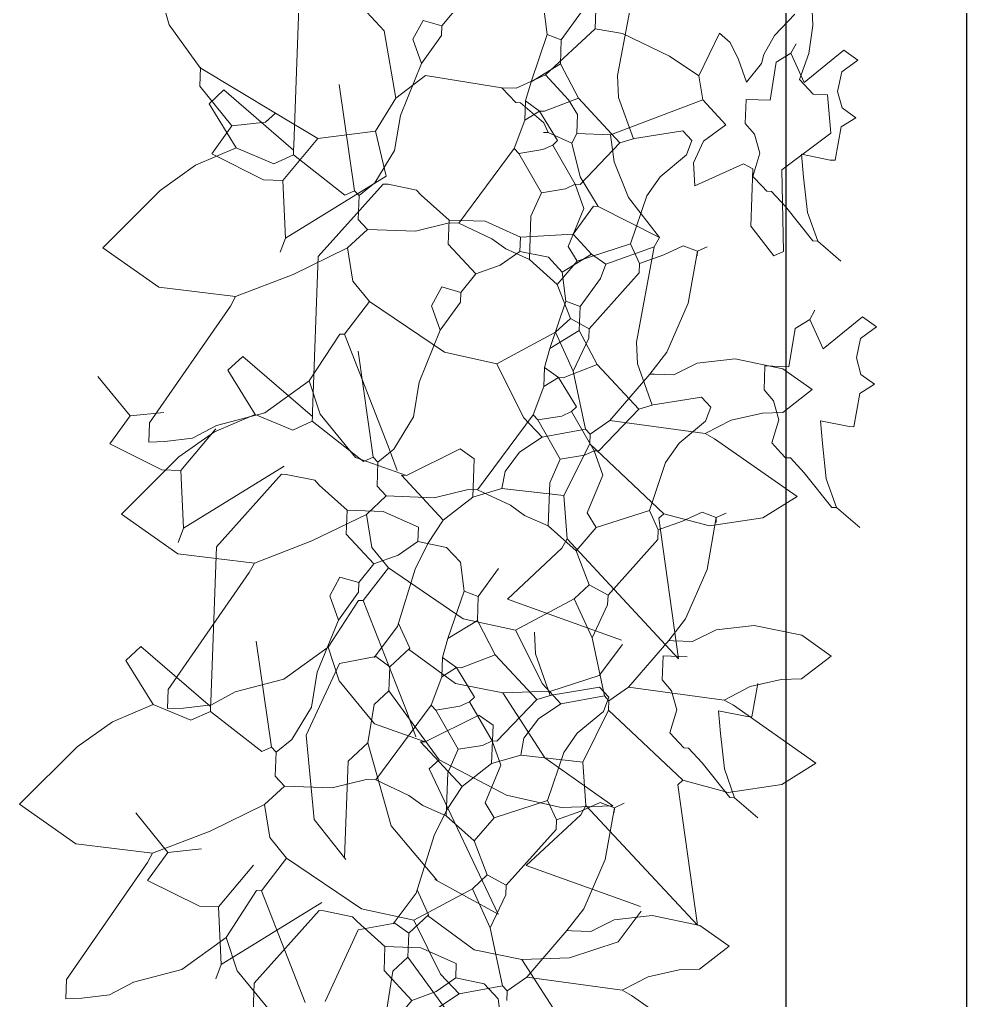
# Model space of a CAD drawing. Header units: millimetres. Extents: x 2667 to 2848, y -1 to 1765.
# Drawn here: x 2814.477 to 2815.001, y 1731.799 to 1732.341 of the extents above; entities that cross this region are included whole.
import ezdxf

# ---------------------------------------------------------------- set-up
doc = ezdxf.new("R2010")
doc.units = ezdxf.units.MM
doc.layers.add('PROIEZIONI', color=145, linetype='Continuous')
doc.layers.add('VERDE_giardino', color=74, linetype='Continuous', lineweight=9)

msp = doc.modelspace()

# ---------------------------------------------------------------- linework, layer by layer
at = {"layer": 'PROIEZIONI'}
for p, q in [((2814.90139, 1744.90356), (2814.90139, 1727.16743)), ((2815.00139, 1744.90356), (2815.00139, 1727.16743)), ((2814.90139, 1736.7425), (2814.90139, 1719.00637)), ((2815.00139, 1736.7425), (2815.00139, 1719.00637))]:
    msp.add_line(p, q, dxfattribs=at)
at = {"layer": 'VERDE_giardino'}
for p, q in [((2814.56018, 1732.33832), (2814.54995, 1732.37281)), ((2814.65352, 1732.36254), (2814.67905, 1732.33507)), ((2814.81818, 1732.36296), (2814.80829, 1732.31025)), ((2814.63222, 1732.35753), (2814.62909, 1732.27166)), ((2814.71111, 1732.33767), (2814.71945, 1732.34798)), ((2814.76725, 1732.3489), (2814.76931, 1732.3329)), ((2814.79624, 1732.34673), (2814.79586, 1732.33613)), ((2814.91635, 1732.33801), (2814.91579, 1732.35033)), ((2814.77717, 1732.32995), (2814.78835, 1732.34547)), ((2814.90637, 1732.34423), (2814.89521, 1732.33245)), ((2814.57719, 1732.31454), (2814.56018, 1732.33832)), ((2814.69492, 1732.3303), (2814.70061, 1732.3407)), ((2814.70061, 1732.3407), (2814.71111, 1732.33767)), ((2814.71092, 1732.33237), (2814.71111, 1732.33767)), ((2814.76838, 1732.31059), (2814.79586, 1732.33613)), ((2814.811, 1732.33357), (2814.79586, 1732.33613)), ((2814.91426, 1732.32249), (2814.91635, 1732.33801)), ((2814.67905, 1732.33507), (2814.68565, 1732.29768)), ((2814.69974, 1732.31685), (2814.69492, 1732.3303)), ((2814.69974, 1732.31685), (2814.71092, 1732.33237)), ((2814.7604, 1732.30668), (2814.76931, 1732.3329)), ((2814.76931, 1732.3329), (2814.77717, 1732.32995)), ((2814.77669, 1732.31671), (2814.77717, 1732.32995)), ((2814.83709, 1732.32092), (2814.811, 1732.33357)), ((2814.85329, 1732.31015), (2814.86476, 1732.33362)), ((2814.87056, 1732.32847), (2814.86476, 1732.33362)), ((2814.89521, 1732.33245), (2814.88921, 1732.32194)), ((2814.87532, 1732.31904), (2814.87056, 1732.32847)), ((2814.90713, 1732.32788), (2814.90428, 1732.32267)), ((2814.85329, 1732.31015), (2814.83709, 1732.32092)), ((2814.87969, 1732.30653), (2814.87532, 1732.31904)), ((2814.88921, 1732.32194), (2814.88803, 1732.31685)), ((2814.89614, 1732.31766), (2814.90428, 1732.32267)), ((2814.90428, 1732.32267), (2814.91165, 1732.30648)), ((2814.90894, 1732.30812), (2814.91426, 1732.32249)), ((2814.91165, 1732.30648), (2814.93353, 1732.32426)), ((2814.93353, 1732.32426), (2814.94129, 1732.31867)), ((2814.57708, 1732.30429), (2814.57747, 1732.31489)), ((2814.61901, 1732.28949), (2814.57719, 1732.31454)), ((2814.68807, 1732.28809), (2814.69974, 1732.31685)), ((2814.7604, 1732.30668), (2814.77669, 1732.31671)), ((2814.77669, 1732.31671), (2814.78662, 1732.29776)), ((2814.88803, 1732.31685), (2814.87969, 1732.30653)), ((2814.89272, 1732.29656), (2814.89614, 1732.31766)), ((2814.93239, 1732.31228), (2814.94129, 1732.31867)), ((2814.68565, 1732.29768), (2814.70203, 1732.31035)), ((2814.74424, 1732.30351), (2814.70203, 1732.31035)), ((2814.75219, 1732.30322), (2814.76838, 1732.31059)), ((2814.76838, 1732.31059), (2814.78115, 1732.29686)), ((2814.80829, 1732.31025), (2814.80887, 1732.29819)), ((2814.85329, 1732.31015), (2814.85545, 1732.2968)), ((2814.93009, 1732.30148), (2814.93239, 1732.31228)), ((2814.59487, 1732.28241), (2814.57708, 1732.30429)), ((2814.66267, 1732.24655), (2814.6542, 1732.30525)), ((2814.74424, 1732.30351), (2814.7519, 1732.29526)), ((2814.74424, 1732.30351), (2814.75219, 1732.30322)), ((2814.75736, 1732.29618), (2814.7604, 1732.30668)), ((2814.9166, 1732.29988), (2814.90894, 1732.30812)), ((2814.58216, 1732.2946), (2814.5904, 1732.30226)), ((2814.5904, 1732.30226), (2814.62899, 1732.26901)), ((2814.68565, 1732.29768), (2814.67437, 1732.27952)), ((2814.76777, 1732.29049), (2814.78662, 1732.29776)), ((2814.78662, 1732.29776), (2814.8096, 1732.27304)), ((2814.80887, 1732.29819), (2814.81706, 1732.27523)), ((2814.92456, 1732.29959), (2814.9166, 1732.29988)), ((2814.92456, 1732.29959), (2814.92643, 1732.27829)), ((2814.93261, 1732.29232), (2814.93009, 1732.30148)), ((2814.59719, 1732.27017), (2814.58216, 1732.2946)), ((2814.7519, 1732.29526), (2814.75456, 1732.29517)), ((2814.75456, 1732.29517), (2814.76742, 1732.28409)), ((2814.75698, 1732.28558), (2814.75736, 1732.29618)), ((2814.75736, 1732.29618), (2814.76512, 1732.29059)), ((2814.78115, 1732.29686), (2814.78617, 1732.28871)), ((2814.80433, 1732.27743), (2814.85545, 1732.2968)), ((2814.85545, 1732.2968), (2814.86822, 1732.28307)), ((2814.87898, 1732.28379), (2814.87946, 1732.29704)), ((2814.87946, 1732.29704), (2814.89272, 1732.29656)), ((2814.94013, 1732.28687), (2814.93261, 1732.29232)), ((2814.61351, 1732.28438), (2814.61901, 1732.28949)), ((2814.61901, 1732.28949), (2814.64238, 1732.27537)), ((2814.68807, 1732.28809), (2814.68483, 1732.2688)), ((2814.75698, 1732.28558), (2814.76512, 1732.29059)), ((2814.76512, 1732.29059), (2814.77514, 1732.2743)), ((2814.76512, 1732.29059), (2814.76777, 1732.29049)), ((2814.78617, 1732.28871), (2814.78578, 1732.27811)), ((2814.93199, 1732.28186), (2814.94013, 1732.28687)), ((2814.59487, 1732.28241), (2814.58368, 1732.2669)), ((2814.59487, 1732.28241), (2814.61351, 1732.28438)), ((2814.7511, 1732.26987), (2814.75698, 1732.28558)), ((2814.76742, 1732.28409), (2814.76988, 1732.27869)), ((2814.86822, 1732.28307), (2814.8558, 1732.27393)), ((2814.88411, 1732.27777), (2814.87898, 1732.28379)), ((2814.92866, 1732.2634), (2814.93199, 1732.28186)), ((2814.64238, 1732.27537), (2814.67437, 1732.27952)), ((2814.67437, 1732.27952), (2814.6802, 1732.25462)), ((2814.76722, 1732.27878), (2814.76988, 1732.27869)), ((2814.76988, 1732.27869), (2814.78293, 1732.27291)), ((2814.78293, 1732.27291), (2814.78578, 1732.27811)), ((2814.78578, 1732.27811), (2814.80433, 1732.27743)), ((2814.80637, 1732.26257), (2814.80433, 1732.27743)), ((2814.81765, 1732.27541), (2814.84434, 1732.27974)), ((2814.84434, 1732.27974), (2814.84945, 1732.27425)), ((2814.88705, 1732.26723), (2814.88411, 1732.27777)), ((2814.92643, 1732.27829), (2814.89916, 1732.25805)), ((2814.62295, 1732.2522), (2814.64238, 1732.27537)), ((2814.62899, 1732.26901), (2814.62909, 1732.27166)), ((2814.767, 1732.26929), (2814.7724, 1732.27175)), ((2814.77514, 1732.2743), (2814.7724, 1732.27175)), ((2814.7724, 1732.27175), (2814.78488, 1732.25006)), ((2814.78293, 1732.27291), (2814.78756, 1732.25416)), ((2814.78752, 1732.24996), (2814.8096, 1732.27304)), ((2814.8096, 1732.27304), (2814.81765, 1732.27541)), ((2814.84945, 1732.27425), (2814.8465, 1732.2664)), ((2814.8558, 1732.27393), (2814.85026, 1732.26194)), ((2814.57474, 1732.26063), (2814.59719, 1732.27017)), ((2814.58368, 1732.2669), (2814.61236, 1732.25258)), ((2814.59719, 1732.27017), (2814.61811, 1732.26145)), ((2814.61811, 1732.26145), (2814.6289, 1732.26636)), ((2814.6289, 1732.26636), (2814.62899, 1732.26901)), ((2814.6289, 1732.26636), (2814.65728, 1732.2441)), ((2814.68483, 1732.2688), (2814.67396, 1732.25092)), ((2814.7204, 1732.22853), (2814.7511, 1732.26987)), ((2814.7511, 1732.26987), (2814.75365, 1732.26712)), ((2814.75365, 1732.26712), (2814.767, 1732.26929)), ((2814.75365, 1732.26712), (2814.76613, 1732.24544)), ((2814.8465, 1732.2664), (2814.83197, 1732.25428)), ((2814.88322, 1732.25444), (2814.88705, 1732.26723)), ((2814.9102, 1732.26673), (2814.92601, 1732.2635)), ((2814.91127, 1732.25411), (2814.9102, 1732.26673)), ((2814.55508, 1732.24672), (2814.57474, 1732.26063)), ((2814.81433, 1732.24278), (2814.80637, 1732.26257)), ((2814.85026, 1732.26194), (2814.85107, 1732.24919)), ((2814.85107, 1732.24919), (2814.87805, 1732.26148)), ((2814.87805, 1732.26148), (2814.88326, 1732.25863)), ((2814.92601, 1732.2635), (2814.92866, 1732.2634)), ((2814.62445, 1732.2203), (2814.6802, 1732.25462)), ((2814.78756, 1732.25416), (2814.79758, 1732.23787)), ((2814.83197, 1732.25428), (2814.82445, 1732.24368)), ((2814.88326, 1732.25863), (2814.8821, 1732.22683)), ((2814.88833, 1732.24895), (2814.88322, 1732.25444)), ((2814.89916, 1732.25805), (2814.90016, 1732.21291)), ((2814.91341, 1732.23454), (2814.91127, 1732.25411)), ((2814.61236, 1732.25258), (2814.62295, 1732.2522)), ((2814.62295, 1732.2522), (2814.62445, 1732.2203)), ((2814.67861, 1732.25017), (2814.64265, 1732.21008)), ((2814.67396, 1732.25092), (2814.66523, 1732.24381)), ((2814.68126, 1732.25007), (2814.67861, 1732.25017)), ((2814.68126, 1732.25007), (2814.69707, 1732.24684)), ((2814.77948, 1732.24761), (2814.78488, 1732.25006)), ((2814.78488, 1732.25006), (2814.78969, 1732.23662)), ((2814.78488, 1732.25006), (2814.78752, 1732.24996)), ((2814.88833, 1732.24895), (2814.89088, 1732.2462)), ((2814.52329, 1732.21498), (2814.55508, 1732.24672)), ((2814.65728, 1732.2441), (2814.66267, 1732.24655)), ((2814.66267, 1732.24655), (2814.66523, 1732.24381)), ((2814.66523, 1732.24381), (2814.66475, 1732.23055)), ((2814.69707, 1732.24684), (2814.69962, 1732.2441)), ((2814.69962, 1732.2441), (2814.71504, 1732.23027)), ((2814.76035, 1732.23238), (2814.76613, 1732.24544)), ((2814.76613, 1732.24544), (2814.77948, 1732.24761)), ((2814.82445, 1732.24368), (2814.81552, 1732.2171)), ((2814.89088, 1732.2462), (2814.89353, 1732.2461)), ((2814.89353, 1732.2461), (2814.90119, 1732.23786)), ((2814.78375, 1732.22245), (2814.79493, 1732.23797)), ((2814.79493, 1732.23797), (2814.79758, 1732.23787)), ((2814.79758, 1732.23787), (2814.83146, 1732.22072)), ((2814.83146, 1732.22072), (2814.81433, 1732.24278)), ((2814.90119, 1732.23786), (2814.91642, 1732.21873)), ((2814.75948, 1732.20853), (2814.76035, 1732.23238)), ((2814.78969, 1732.23662), (2814.78097, 1732.21571)), ((2814.91907, 1732.21864), (2814.91341, 1732.23454)), ((2814.66475, 1732.23055), (2814.66985, 1732.22507)), ((2814.69636, 1732.2241), (2814.7151, 1732.22872)), ((2814.71504, 1732.23027), (2814.71455, 1732.21701)), ((2814.71504, 1732.23027), (2814.73495, 1732.22959)), ((2814.7151, 1732.22872), (2814.7204, 1732.22853)), ((2814.7204, 1732.22853), (2814.73866, 1732.2199)), ((2814.73495, 1732.22959), (2814.7545, 1732.22087)), ((2814.8821, 1732.22683), (2814.89477, 1732.21045)), ((2814.65887, 1732.21485), (2814.66985, 1732.22507)), ((2814.66985, 1732.22507), (2814.69636, 1732.2241)), ((2814.7545, 1732.22087), (2814.78375, 1732.22245)), ((2814.78375, 1732.22245), (2814.79396, 1732.21147)), ((2814.62445, 1732.2203), (2814.6215, 1732.21244)), ((2814.71455, 1732.21701), (2814.72988, 1732.20053)), ((2814.73866, 1732.2199), (2814.74642, 1732.21432)), ((2814.75421, 1732.21292), (2814.7545, 1732.22087)), ((2814.78598, 1732.20756), (2814.81552, 1732.2171)), ((2814.81552, 1732.2171), (2814.82043, 1732.20631)), ((2814.82861, 1732.21552), (2814.83146, 1732.22072)), ((2814.83388, 1732.21113), (2814.84467, 1732.21604)), ((2814.84467, 1732.21604), (2814.85252, 1732.2131)), ((2814.91642, 1732.21873), (2814.91907, 1732.21864)), ((2814.91907, 1732.21864), (2814.93193, 1732.20756)), ((2814.55441, 1732.19313), (2814.52329, 1732.21498)), ((2814.65887, 1732.21485), (2814.62871, 1732.20017)), ((2814.66177, 1732.19653), (2814.65887, 1732.21485)), ((2814.74332, 1732.20535), (2814.75421, 1732.21292)), ((2814.74642, 1732.21432), (2814.75948, 1732.20853)), ((2814.75421, 1732.21292), (2814.77002, 1732.20969)), ((2814.77768, 1732.20145), (2814.79396, 1732.21147)), ((2814.78097, 1732.21571), (2814.78598, 1732.20756)), ((2814.79396, 1732.21147), (2814.80172, 1732.20588)), ((2814.80172, 1732.20588), (2814.82861, 1732.21552)), ((2814.82861, 1732.21552), (2814.81873, 1732.1628)), ((2814.82043, 1732.20631), (2814.83388, 1732.21113)), ((2814.84746, 1732.18436), (2814.85252, 1732.2131)), ((2814.85243, 1732.21045), (2814.85252, 1732.2131)), ((2814.85252, 1732.2131), (2814.85792, 1732.21555)), ((2814.89477, 1732.21045), (2814.90016, 1732.21291)), ((2814.64265, 1732.21008), (2814.63952, 1732.12421)), ((2814.72988, 1732.20053), (2814.74332, 1732.20535)), ((2814.75948, 1732.20853), (2814.7749, 1732.1947)), ((2814.77002, 1732.20969), (2814.77768, 1732.20145)), ((2814.7749, 1732.1947), (2814.78598, 1732.20756)), ((2814.79879, 1732.19802), (2814.80172, 1732.20588)), ((2814.82024, 1732.20101), (2814.82043, 1732.20631)), ((2814.62871, 1732.20017), (2814.59685, 1732.18792)), ((2814.72154, 1732.19022), (2814.72988, 1732.20053)), ((2814.77768, 1732.20145), (2814.77975, 1732.18545)), ((2814.79258, 1732.17017), (2814.82024, 1732.20101)), ((2814.67106, 1732.18522), (2814.66177, 1732.19653)), ((2814.7749, 1732.1947), (2814.78217, 1732.17586)), ((2814.7876, 1732.18251), (2814.79879, 1732.19802)), ((2814.59685, 1732.18792), (2814.55441, 1732.19313)), ((2814.70535, 1732.18285), (2814.71104, 1732.19326)), ((2814.71104, 1732.19326), (2814.72154, 1732.19022)), ((2814.72135, 1732.18492), (2814.72154, 1732.19022)), ((2814.59401, 1732.18271), (2814.59685, 1732.18792)), ((2814.65713, 1732.16714), (2814.67106, 1732.18522)), ((2814.67106, 1732.18522), (2814.71249, 1732.15716)), ((2814.71017, 1732.16941), (2814.72135, 1732.18492)), ((2814.77083, 1732.15923), (2814.77975, 1732.18545)), ((2814.77975, 1732.18545), (2814.7876, 1732.18251)), ((2814.83555, 1732.15714), (2814.84746, 1732.18436)), ((2814.54919, 1732.11801), (2814.59401, 1732.18271)), ((2814.71017, 1732.16941), (2814.70535, 1732.18285)), ((2814.78712, 1732.16926), (2814.7876, 1732.18251)), ((2814.91756, 1732.18043), (2814.91471, 1732.17522)), ((2814.77393, 1732.1682), (2814.78217, 1732.17586)), ((2814.78217, 1732.17586), (2814.79258, 1732.17017)), ((2814.90657, 1732.17021), (2814.91471, 1732.17522)), ((2814.91471, 1732.17522), (2814.92208, 1732.15903)), ((2814.92208, 1732.15903), (2814.94396, 1732.17681)), ((2814.94396, 1732.17681), (2814.95172, 1732.17122)), ((2814.63761, 1732.14132), (2814.65448, 1732.16724)), ((2814.65448, 1732.16724), (2814.65713, 1732.16714)), ((2814.65713, 1732.16714), (2814.68141, 1732.10523)), ((2814.6985, 1732.14065), (2814.71017, 1732.16941)), ((2814.74145, 1732.15081), (2814.77393, 1732.1682)), ((2814.77083, 1732.15923), (2814.78712, 1732.16926)), ((2814.77393, 1732.1682), (2814.78376, 1732.14661)), ((2814.78712, 1732.16926), (2814.79705, 1732.15032)), ((2814.79239, 1732.16487), (2814.79258, 1732.17017)), ((2814.90315, 1732.14911), (2814.90657, 1732.17021)), ((2814.94282, 1732.16483), (2814.95172, 1732.17122)), ((2814.78376, 1732.14661), (2814.79239, 1732.16487)), ((2814.81873, 1732.1628), (2814.8193, 1732.15074)), ((2814.94053, 1732.15403), (2814.94282, 1732.16483)), ((2814.6731, 1732.09911), (2814.66463, 1732.1578)), ((2814.71249, 1732.15716), (2814.74145, 1732.15081)), ((2814.7678, 1732.14873), (2814.77083, 1732.15923)), ((2814.82616, 1732.14506), (2814.83555, 1732.15714)), ((2814.59259, 1732.14716), (2814.60083, 1732.15482)), ((2814.60083, 1732.15482), (2814.63943, 1732.12157)), ((2814.74145, 1732.15081), (2814.75629, 1732.12107)), ((2814.85243, 1732.15108), (2814.83941, 1732.14458)), ((2814.87341, 1732.15349), (2814.85243, 1732.15108)), ((2814.89981, 1732.148), (2814.87341, 1732.15349)), ((2814.94304, 1732.14488), (2814.94053, 1732.15403)), ((2814.60762, 1732.12272), (2814.59259, 1732.14716)), ((2814.76741, 1732.13813), (2814.7678, 1732.14873)), ((2814.7678, 1732.14873), (2814.77555, 1732.14314)), ((2814.7782, 1732.14304), (2814.79705, 1732.15032)), ((2814.78376, 1732.14661), (2814.79055, 1732.11451)), ((2814.79705, 1732.15032), (2814.82003, 1732.1256)), ((2814.8193, 1732.15074), (2814.82749, 1732.12778)), ((2814.88941, 1732.13634), (2814.8899, 1732.14959)), ((2814.8899, 1732.14959), (2814.90315, 1732.14911)), ((2814.91608, 1732.13648), (2814.89981, 1732.148)), ((2814.53846, 1732.1219), (2814.52068, 1732.14378)), ((2814.61309, 1732.12364), (2814.63761, 1732.14132)), ((2814.64376, 1732.12285), (2814.63761, 1732.14132)), ((2814.6985, 1732.14065), (2814.69526, 1732.12136)), ((2814.76741, 1732.13813), (2814.77555, 1732.14314)), ((2814.77555, 1732.14314), (2814.78557, 1732.12685)), ((2814.77555, 1732.14314), (2814.7782, 1732.14304)), ((2814.804, 1732.11933), (2814.82616, 1732.14506)), ((2814.82616, 1732.14506), (2814.82881, 1732.14496)), ((2814.83941, 1732.14458), (2814.82881, 1732.14496)), ((2814.95056, 1732.13942), (2814.94304, 1732.14488)), ((2814.76153, 1732.12243), (2814.76741, 1732.13813)), ((2814.89454, 1732.13032), (2814.88941, 1732.13634)), ((2814.91608, 1732.13648), (2814.89969, 1732.12381)), ((2814.94242, 1732.13441), (2814.95056, 1732.13942)), ((2814.82808, 1732.12796), (2814.85477, 1732.13229)), ((2814.85477, 1732.13229), (2814.85988, 1732.1268)), ((2814.89748, 1732.11979), (2814.89454, 1732.13032)), ((2814.9391, 1732.11596), (2814.94242, 1732.13441)), ((2814.53846, 1732.1219), (2814.55711, 1732.12387)), ((2814.63943, 1732.12157), (2814.63952, 1732.12421)), ((2814.77743, 1732.12185), (2814.78283, 1732.1243)), ((2814.78557, 1732.12685), (2814.78283, 1732.1243)), ((2814.78283, 1732.1243), (2814.79531, 1732.10261)), ((2814.79796, 1732.10252), (2814.82003, 1732.1256)), ((2814.82003, 1732.1256), (2814.82808, 1732.12796)), ((2814.85988, 1732.1268), (2814.85693, 1732.11895)), ((2814.88846, 1732.12348), (2814.89969, 1732.12381)), ((2814.53846, 1732.1219), (2814.52728, 1732.10638)), ((2814.58517, 1732.11318), (2814.60762, 1732.12272)), ((2814.58629, 1732.11665), (2814.61309, 1732.12364)), ((2814.60762, 1732.12272), (2814.62854, 1732.114)), ((2814.62854, 1732.114), (2814.63933, 1732.11892)), ((2814.63933, 1732.11892), (2814.63943, 1732.12157)), ((2814.63933, 1732.11892), (2814.66771, 1732.09665)), ((2814.66332, 1732.09898), (2814.64376, 1732.12285)), ((2814.69526, 1732.12136), (2814.6844, 1732.10347)), ((2814.73083, 1732.08108), (2814.76153, 1732.12243)), ((2814.75629, 1732.12107), (2814.76651, 1732.11009)), ((2814.76153, 1732.12243), (2814.76409, 1732.11967)), ((2814.76409, 1732.11967), (2814.77743, 1732.12185)), ((2814.76409, 1732.11967), (2814.77656, 1732.098)), ((2814.7931, 1732.11177), (2814.804, 1732.11933)), ((2814.804, 1732.11933), (2814.8568, 1732.1121)), ((2814.85693, 1732.11895), (2814.8424, 1732.10684)), ((2814.8568, 1732.1121), (2814.87122, 1732.11957)), ((2814.87122, 1732.11957), (2814.88846, 1732.12348)), ((2814.89365, 1732.10699), (2814.89748, 1732.11979)), ((2814.92064, 1732.11928), (2814.93644, 1732.11605)), ((2814.9217, 1732.10667), (2814.92064, 1732.11928)), ((2814.54881, 1732.10741), (2814.54919, 1732.11801)), ((2814.56551, 1732.09928), (2814.58517, 1732.11318)), ((2814.56655, 1732.09168), (2814.58597, 1732.11486)), ((2814.58629, 1732.11665), (2814.57307, 1732.10958)), ((2814.76651, 1732.11009), (2814.79055, 1732.11451)), ((2814.79055, 1732.11451), (2814.7931, 1732.11177)), ((2814.93644, 1732.11605), (2814.9391, 1732.11596)), ((2814.55768, 1732.10771), (2814.54881, 1732.10741)), ((2814.57307, 1732.10958), (2814.55768, 1732.10771)), ((2814.76651, 1732.11009), (2814.75406, 1732.10177)), ((2814.79291, 1732.10647), (2814.7931, 1732.11177)), ((2814.8568, 1732.1121), (2814.86201, 1732.10926)), ((2814.86201, 1732.10926), (2814.90769, 1732.07728)), ((2814.52728, 1732.10638), (2814.55595, 1732.09207)), ((2814.6844, 1732.10347), (2814.67566, 1732.09636)), ((2814.68141, 1732.10523), (2814.68623, 1732.09178)), ((2814.69143, 1732.08894), (2814.72116, 1732.10378)), ((2814.72116, 1732.10378), (2814.72892, 1732.09819)), ((2814.7786, 1732.0778), (2814.79291, 1732.10647)), ((2814.78991, 1732.10016), (2814.79531, 1732.10261)), ((2814.79291, 1732.10647), (2814.83397, 1732.06782)), ((2814.79531, 1732.10261), (2814.80012, 1732.08918)), ((2814.79531, 1732.10261), (2814.79796, 1732.10252)), ((2814.8424, 1732.10684), (2814.83489, 1732.09623)), ((2814.89876, 1732.1015), (2814.89365, 1732.10699)), ((2814.92384, 1732.08709), (2814.9217, 1732.10667)), ((2814.53372, 1732.06753), (2814.56551, 1732.09928)), ((2814.69143, 1732.08894), (2814.66332, 1732.09898)), ((2814.66771, 1732.09665), (2814.6731, 1732.09911)), ((2814.6731, 1732.09911), (2814.67566, 1732.09636)), ((2814.72892, 1732.09819), (2814.72814, 1732.07698)), ((2814.75406, 1732.10177), (2814.74602, 1732.09109)), ((2814.77078, 1732.08493), (2814.77656, 1732.098)), ((2814.77656, 1732.098), (2814.78991, 1732.10016)), ((2814.89876, 1732.1015), (2814.90131, 1732.09875)), ((2814.90131, 1732.09875), (2814.90396, 1732.09866)), ((2814.90396, 1732.09866), (2814.91162, 1732.09041)), ((2814.55595, 1732.09207), (2814.56655, 1732.09168)), ((2814.56655, 1732.09168), (2814.56804, 1732.05978)), ((2814.56804, 1732.05978), (2814.62379, 1732.0941)), ((2814.67566, 1732.09636), (2814.67518, 1732.08311)), ((2814.74602, 1732.09109), (2814.74424, 1732.08171)), ((2814.83489, 1732.09623), (2814.82595, 1732.06965)), ((2814.6222, 1732.08965), (2814.58624, 1732.04956)), ((2814.62486, 1732.08956), (2814.6222, 1732.08965)), ((2814.62486, 1732.08956), (2814.64066, 1732.08633)), ((2814.64066, 1732.08633), (2814.64321, 1732.08359)), ((2814.68878, 1732.08904), (2814.71176, 1732.06431)), ((2814.68878, 1732.08904), (2814.69143, 1732.08894)), ((2814.80012, 1732.08918), (2814.7914, 1732.06826)), ((2814.91162, 1732.09041), (2814.92685, 1732.07129)), ((2814.9295, 1732.07119), (2814.92384, 1732.08709)), ((2814.64321, 1732.08359), (2814.65863, 1732.06975)), ((2814.67518, 1732.08311), (2814.68028, 1732.07762)), ((2814.70679, 1732.07665), (2814.72553, 1732.08127)), ((2814.72553, 1732.08127), (2814.73083, 1732.08108)), ((2814.72814, 1732.07698), (2814.74424, 1732.08171)), ((2814.73083, 1732.08108), (2814.74909, 1732.07245)), ((2814.74424, 1732.08171), (2814.7786, 1732.0778)), ((2814.76991, 1732.06108), (2814.77078, 1732.08493)), ((2814.6693, 1732.0674), (2814.68028, 1732.07762)), ((2814.68028, 1732.07762), (2814.70679, 1732.07665)), ((2814.71176, 1732.06431), (2814.72814, 1732.07698)), ((2814.7786, 1732.0778), (2814.78038, 1732.05385)), ((2814.90769, 1732.07728), (2814.88872, 1732.06544)), ((2814.65863, 1732.06975), (2814.65815, 1732.0565)), ((2814.65863, 1732.06975), (2814.67854, 1732.06907)), ((2814.74909, 1732.07245), (2814.75685, 1732.06687)), ((2814.79641, 1732.06012), (2814.82595, 1732.06965)), ((2814.82595, 1732.06965), (2814.83086, 1732.05886)), ((2814.92685, 1732.07129), (2814.9295, 1732.07119)), ((2814.9295, 1732.07119), (2814.94236, 1732.06011)), ((2814.56484, 1732.04568), (2814.53372, 1732.06753)), ((2814.6693, 1732.0674), (2814.63914, 1732.05272)), ((2814.6722, 1732.04908), (2814.6693, 1732.0674)), ((2814.67854, 1732.06907), (2814.69809, 1732.06035)), ((2814.71176, 1732.06431), (2814.70333, 1732.05135)), ((2814.75685, 1732.06687), (2814.76991, 1732.06108)), ((2814.7914, 1732.06826), (2814.79641, 1732.06012)), ((2814.83121, 1732.06526), (2814.83397, 1732.06782)), ((2814.84203, 1731.98754), (2814.83121, 1732.06526)), ((2814.85912, 1732.06108), (2814.83397, 1732.06782)), ((2814.84431, 1732.06368), (2814.8551, 1732.06859)), ((2814.8551, 1732.06859), (2814.86295, 1732.06565)), ((2814.8579, 1732.03691), (2814.86295, 1732.06565)), ((2814.88872, 1732.06544), (2814.85912, 1732.06108)), ((2814.86286, 1732.06301), (2814.86295, 1732.06565)), ((2814.86295, 1732.06565), (2814.86835, 1732.06811)), ((2814.56804, 1732.05978), (2814.5651, 1732.05193)), ((2814.69781, 1732.0524), (2814.69809, 1732.06035)), ((2814.76991, 1732.06108), (2814.78533, 1732.04725)), ((2814.78533, 1732.04725), (2814.79641, 1732.06012)), ((2814.83067, 1732.05356), (2814.83086, 1732.05886)), ((2814.83086, 1732.05886), (2814.84431, 1732.06368)), ((2814.65815, 1732.0565), (2814.67347, 1732.04002)), ((2814.77754, 1732.04865), (2814.78038, 1732.05385)), ((2814.78038, 1732.05385), (2814.84203, 1731.98754)), ((2814.80301, 1732.02272), (2814.83067, 1732.05356)), ((2814.58624, 1732.04956), (2814.58312, 1731.9637)), ((2814.63914, 1732.05272), (2814.60728, 1732.04047)), ((2814.68149, 1732.03777), (2814.6722, 1732.04908)), ((2814.68692, 1732.04484), (2814.69781, 1732.0524)), ((2814.70333, 1732.05135), (2814.69631, 1732.03713)), ((2814.69781, 1732.0524), (2814.71361, 1732.04918)), ((2814.71361, 1732.04918), (2814.72127, 1732.04094)), ((2814.74732, 1732.02055), (2814.77754, 1732.04865)), ((2814.60728, 1732.04047), (2814.56484, 1732.04568)), ((2814.67347, 1732.04002), (2814.68692, 1732.04484)), ((2814.78533, 1732.04725), (2814.7926, 1732.02841)), ((2814.60444, 1732.03527), (2814.60728, 1732.04047)), ((2814.66513, 1732.02971), (2814.67347, 1732.04002)), ((2814.66756, 1732.0197), (2814.68149, 1732.03777)), ((2814.68149, 1732.03777), (2814.72292, 1732.00972)), ((2814.69631, 1732.03713), (2814.68647, 1732.00532)), ((2814.72127, 1732.04094), (2814.72334, 1732.02494)), ((2814.73119, 1732.02199), (2814.74238, 1732.03751)), ((2814.84598, 1732.00969), (2814.8579, 1732.03691)), ((2814.55963, 1731.97056), (2814.60444, 1732.03527)), ((2814.64894, 1732.02234), (2814.65463, 1732.03274)), ((2814.65463, 1732.03274), (2814.66513, 1732.02971)), ((2814.66494, 1732.02441), (2814.66513, 1732.02971)), ((2814.78436, 1732.02075), (2814.7926, 1732.02841)), ((2814.7926, 1732.02841), (2814.80301, 1732.02272)), ((2814.65376, 1732.00889), (2814.64894, 1732.02234)), ((2814.65376, 1732.00889), (2814.66494, 1732.02441)), ((2814.71442, 1731.99872), (2814.72334, 1732.02494)), ((2814.72334, 1732.02494), (2814.73119, 1732.02199)), ((2814.73071, 1732.00875), (2814.73119, 1732.02199)), ((2814.81048, 1731.9979), (2814.74732, 1732.02055)), ((2814.75189, 1732.00336), (2814.78436, 1732.02075)), ((2814.78436, 1732.02075), (2814.79419, 1731.99916)), ((2814.80282, 1732.01743), (2814.80301, 1732.02272)), ((2814.64804, 1731.99387), (2814.66491, 1732.01979)), ((2814.66491, 1732.01979), (2814.66756, 1732.0197)), ((2814.66756, 1732.0197), (2814.69184, 1731.95778)), ((2814.79419, 1731.99916), (2814.80282, 1732.01743)), ((2814.72292, 1732.00972), (2814.75189, 1732.00336)), ((2814.83659, 1731.99761), (2814.84598, 1732.00969)), ((2814.64209, 1731.98013), (2814.65376, 1732.00889)), ((2814.68647, 1732.00532), (2814.67359, 1731.98824)), ((2814.687, 1732.00706), (2814.69325, 1731.99334)), ((2814.71442, 1731.99872), (2814.73071, 1732.00875)), ((2814.73071, 1732.00875), (2814.74064, 1731.9898)), ((2814.88384, 1732.00604), (2814.86286, 1732.00364)), ((2814.91024, 1732.00055), (2814.88384, 1732.00604)), ((2814.75189, 1732.00336), (2814.76672, 1731.97363)), ((2814.76232, 1732.00228), (2814.76289, 1731.99023)), ((2814.79419, 1731.99916), (2814.80098, 1731.96707)), ((2814.86286, 1732.00364), (2814.84984, 1731.99713)), ((2814.92651, 1731.98903), (2814.91024, 1732.00055)), ((2814.53618, 1731.98664), (2814.54443, 1731.9943)), ((2814.54443, 1731.9943), (2814.58302, 1731.96105)), ((2814.6167, 1731.93859), (2814.60822, 1731.99729)), ((2814.62352, 1731.97619), (2814.64804, 1731.99387)), ((2814.6542, 1731.9754), (2814.64804, 1731.99387)), ((2814.71139, 1731.98822), (2814.71442, 1731.99872)), ((2814.79813, 1731.97834), (2814.81098, 1731.99538)), ((2814.81443, 1731.97189), (2814.83659, 1731.99761)), ((2814.83659, 1731.99761), (2814.83925, 1731.99752)), ((2814.84984, 1731.99713), (2814.83925, 1731.99752)), ((2814.65433, 1731.98499), (2814.67451, 1731.98871)), ((2814.67451, 1731.98871), (2814.68227, 1731.98312)), ((2814.69325, 1731.99334), (2814.68227, 1731.98312)), ((2814.71851, 1731.97393), (2814.69265, 1731.99291)), ((2814.711, 1731.97762), (2814.71139, 1731.98822)), ((2814.71139, 1731.98822), (2814.71915, 1731.98263)), ((2814.72179, 1731.98253), (2814.74064, 1731.9898)), ((2814.74064, 1731.9898), (2814.76362, 1731.96508)), ((2814.76289, 1731.99023), (2814.77108, 1731.96726)), ((2814.83301, 1731.97583), (2814.83349, 1731.98908)), ((2814.83349, 1731.98908), (2814.84674, 1731.9886)), ((2814.92651, 1731.98903), (2814.91013, 1731.97636)), ((2814.55122, 1731.96221), (2814.53618, 1731.98664)), ((2814.65433, 1731.98499), (2814.636, 1731.94536)), ((2814.68178, 1731.96987), (2814.68227, 1731.98312)), ((2814.711, 1731.97762), (2814.71915, 1731.98263)), ((2814.71915, 1731.98263), (2814.72917, 1731.96634)), ((2814.71915, 1731.98263), (2814.72179, 1731.98253)), ((2814.64209, 1731.98013), (2814.63885, 1731.96084)), ((2814.70512, 1731.96191), (2814.711, 1731.97762)), ((2814.77133, 1731.9696), (2814.79813, 1731.97834)), ((2814.59672, 1731.96921), (2814.62352, 1731.97619)), ((2814.67375, 1731.95154), (2814.6542, 1731.9754)), ((2814.74481, 1731.96862), (2814.71851, 1731.97393)), ((2814.76672, 1731.97363), (2814.77694, 1731.96264)), ((2814.77167, 1731.96745), (2814.79836, 1731.97178)), ((2814.79836, 1731.97178), (2814.80347, 1731.96629)), ((2814.80353, 1731.96432), (2814.81443, 1731.97189)), ((2814.81443, 1731.97189), (2814.86723, 1731.96465)), ((2814.83814, 1731.96981), (2814.83301, 1731.97583)), ((2814.86723, 1731.96465), (2814.88166, 1731.97212)), ((2814.88166, 1731.97212), (2814.8989, 1731.97603)), ((2814.88269, 1731.95544), (2814.88601, 1731.97389)), ((2814.8989, 1731.97603), (2814.91013, 1731.97636)), ((2814.55924, 1731.95996), (2814.55963, 1731.97056)), ((2814.59672, 1731.96921), (2814.5835, 1731.96214)), ((2814.67354, 1731.96221), (2814.68178, 1731.96987)), ((2814.68178, 1731.96987), (2814.70959, 1731.9317)), ((2814.72917, 1731.96634), (2814.72642, 1731.96379)), ((2814.74481, 1731.96862), (2814.77133, 1731.9696)), ((2814.76795, 1731.93278), (2814.74481, 1731.96862)), ((2814.76362, 1731.96508), (2814.77167, 1731.96745)), ((2814.77694, 1731.96264), (2814.80098, 1731.96707)), ((2814.80347, 1731.96629), (2814.80053, 1731.95844)), ((2814.80098, 1731.96707), (2814.80353, 1731.96432)), ((2814.84108, 1731.95927), (2814.83814, 1731.96981)), ((2814.52876, 1731.95267), (2814.55122, 1731.96221)), ((2814.55122, 1731.96221), (2814.57213, 1731.95349)), ((2814.5835, 1731.96214), (2814.56811, 1731.96026)), ((2814.58292, 1731.9584), (2814.58302, 1731.96105)), ((2814.58302, 1731.96105), (2814.58312, 1731.9637)), ((2814.67012, 1731.9411), (2814.67354, 1731.96221)), ((2814.67443, 1731.92056), (2814.70512, 1731.96191)), ((2814.70512, 1731.96191), (2814.70768, 1731.95916)), ((2814.70768, 1731.95916), (2814.72102, 1731.96133)), ((2814.72102, 1731.96133), (2814.72642, 1731.96379)), ((2814.72642, 1731.96379), (2814.7389, 1731.9421)), ((2814.74155, 1731.942), (2814.76362, 1731.96508)), ((2814.77694, 1731.96264), (2814.7645, 1731.95432)), ((2814.80334, 1731.95902), (2814.80353, 1731.96432)), ((2814.86723, 1731.96465), (2814.87244, 1731.96181)), ((2814.87244, 1731.96181), (2814.91813, 1731.92983)), ((2814.56811, 1731.96026), (2814.55924, 1731.95996)), ((2814.57213, 1731.95349), (2814.58292, 1731.9584)), ((2814.58292, 1731.9584), (2814.61131, 1731.93614)), ((2814.63885, 1731.96084), (2814.62799, 1731.94296)), ((2814.69184, 1731.95778), (2814.69666, 1731.94433)), ((2814.70186, 1731.94149), (2814.73159, 1731.95633)), ((2814.70768, 1731.95916), (2814.72015, 1731.93748)), ((2814.73159, 1731.95633), (2814.73935, 1731.95074)), ((2814.80053, 1731.95844), (2814.78599, 1731.94632)), ((2814.78903, 1731.93036), (2814.80334, 1731.95902)), ((2814.80334, 1731.95902), (2814.8444, 1731.92038)), ((2814.83725, 1731.94648), (2814.84108, 1731.95927)), ((2814.86423, 1731.95877), (2814.88003, 1731.95554)), ((2814.8653, 1731.94615), (2814.86423, 1731.95877)), ((2814.88003, 1731.95554), (2814.88269, 1731.95544)), ((2814.50911, 1731.93876), (2814.52876, 1731.95267)), ((2814.70186, 1731.94149), (2814.67375, 1731.95154)), ((2814.73935, 1731.95074), (2814.73858, 1731.92953)), ((2814.7645, 1731.95432), (2814.75645, 1731.94365)), ((2814.636, 1731.94536), (2814.64041, 1731.89853)), ((2814.78599, 1731.94632), (2814.77848, 1731.93571)), ((2814.84236, 1731.94099), (2814.83725, 1731.94648)), ((2814.86743, 1731.92658), (2814.8653, 1731.94615)), ((2814.62799, 1731.94296), (2814.61926, 1731.93585)), ((2814.65913, 1731.93089), (2814.67012, 1731.9411)), ((2814.68306, 1731.89503), (2814.67012, 1731.9411)), ((2814.69921, 1731.94159), (2814.72219, 1731.91687)), ((2814.69921, 1731.94159), (2814.70186, 1731.94149)), ((2814.72015, 1731.93748), (2814.7335, 1731.93964)), ((2814.7335, 1731.93964), (2814.7389, 1731.9421)), ((2814.7389, 1731.9421), (2814.74371, 1731.92866)), ((2814.7389, 1731.9421), (2814.74155, 1731.942)), ((2814.75645, 1731.94365), (2814.75467, 1731.93426)), ((2814.84236, 1731.94099), (2814.84491, 1731.93824)), ((2814.47731, 1731.90702), (2814.50911, 1731.93876)), ((2814.61131, 1731.93614), (2814.6167, 1731.93859)), ((2814.6167, 1731.93859), (2814.61926, 1731.93585)), ((2814.61926, 1731.93585), (2814.61877, 1731.92259)), ((2814.71437, 1731.92442), (2814.72015, 1731.93748)), ((2814.73858, 1731.92953), (2814.75467, 1731.93426)), ((2814.75467, 1731.93426), (2814.78903, 1731.93036)), ((2814.77848, 1731.93571), (2814.76955, 1731.90914)), ((2814.84491, 1731.93824), (2814.84756, 1731.93814)), ((2814.84756, 1731.93814), (2814.85522, 1731.9299)), ((2814.65718, 1731.87737), (2814.65913, 1731.93089)), ((2814.70959, 1731.9317), (2814.70409, 1731.92659)), ((2814.70959, 1731.9317), (2814.74683, 1731.91216)), ((2814.72219, 1731.91687), (2814.73858, 1731.92953)), ((2814.74371, 1731.92866), (2814.73499, 1731.90775)), ((2814.80569, 1731.90612), (2814.76795, 1731.93278)), ((2814.78903, 1731.93036), (2814.79081, 1731.90641)), ((2814.85522, 1731.9299), (2814.87044, 1731.91077)), ((2814.91813, 1731.92983), (2814.89916, 1731.91799)), ((2814.70409, 1731.92659), (2814.74219, 1731.8463)), ((2814.71351, 1731.90057), (2814.71437, 1731.92442)), ((2814.8731, 1731.91067), (2814.86743, 1731.92658)), ((2814.61877, 1731.92259), (2814.62388, 1731.9171)), ((2814.65038, 1731.91614), (2814.66912, 1731.92076)), ((2814.66912, 1731.92076), (2814.67443, 1731.92056)), ((2814.67443, 1731.92056), (2814.69269, 1731.91194)), ((2814.84164, 1731.91782), (2814.8444, 1731.92038)), ((2814.85246, 1731.84009), (2814.84164, 1731.91782)), ((2814.86955, 1731.91363), (2814.8444, 1731.92038)), ((2814.89916, 1731.91799), (2814.86955, 1731.91363)), ((2814.61289, 1731.90688), (2814.62388, 1731.9171)), ((2814.62388, 1731.9171), (2814.65038, 1731.91614)), ((2814.72219, 1731.91687), (2814.71376, 1731.9039)), ((2814.74683, 1731.91216), (2814.77714, 1731.90522)), ((2814.50843, 1731.88517), (2814.47731, 1731.90702)), ((2814.61289, 1731.90688), (2814.58273, 1731.89221)), ((2814.61579, 1731.88857), (2814.61289, 1731.90688)), ((2814.69269, 1731.91194), (2814.70044, 1731.90635)), ((2814.73499, 1731.90775), (2814.74, 1731.8996)), ((2814.74, 1731.8996), (2814.76955, 1731.90914)), ((2814.76955, 1731.90914), (2814.77446, 1731.89835)), ((2814.7879, 1731.90317), (2814.79869, 1731.90808)), ((2814.79869, 1731.90808), (2814.80655, 1731.90514)), ((2814.80655, 1731.90514), (2814.81195, 1731.90759)), ((2814.87044, 1731.91077), (2814.8731, 1731.91067)), ((2814.8731, 1731.91067), (2814.88596, 1731.89959)), ((2814.55935, 1731.88041), (2814.54157, 1731.90229)), ((2814.70044, 1731.90635), (2814.71351, 1731.90057)), ((2814.71376, 1731.9039), (2814.70674, 1731.88969)), ((2814.75775, 1731.87311), (2814.78797, 1731.9012)), ((2814.77446, 1731.89835), (2814.7879, 1731.90317)), ((2814.77714, 1731.90522), (2814.80569, 1731.90612)), ((2814.78797, 1731.9012), (2814.79081, 1731.90641)), ((2814.79081, 1731.90641), (2814.85246, 1731.84009)), ((2814.80149, 1731.8764), (2814.80655, 1731.90514)), ((2814.80645, 1731.90249), (2814.80655, 1731.90514)), ((2814.64041, 1731.89853), (2814.65794, 1731.8765)), ((2814.71351, 1731.90057), (2814.72892, 1731.88673)), ((2814.72892, 1731.88673), (2814.74, 1731.8996)), ((2814.77426, 1731.89304), (2814.77446, 1731.89835)), ((2814.58273, 1731.89221), (2814.55087, 1731.87996)), ((2814.70844, 1731.86494), (2814.68306, 1731.89503)), ((2814.7466, 1731.86221), (2814.77426, 1731.89304)), ((2814.55087, 1731.87996), (2814.50843, 1731.88517)), ((2814.62508, 1731.87725), (2814.61579, 1731.88857)), ((2814.70674, 1731.88969), (2814.6969, 1731.85787)), ((2814.72892, 1731.88673), (2814.7362, 1731.8679)), ((2814.54803, 1731.87475), (2814.55087, 1731.87996)), ((2814.55935, 1731.88041), (2814.54816, 1731.8649)), ((2814.55935, 1731.88041), (2814.578, 1731.88238)), ((2814.50322, 1731.81005), (2814.54803, 1731.87475)), ((2814.61115, 1731.85918), (2814.62508, 1731.87725)), ((2814.62508, 1731.87725), (2814.66652, 1731.8492)), ((2814.78957, 1731.84918), (2814.80149, 1731.8764)), ((2814.58744, 1731.85019), (2814.60686, 1731.87337)), ((2814.82091, 1731.85045), (2814.75775, 1731.87311)), ((2814.54816, 1731.8649), (2814.57684, 1731.85058)), ((2814.70717, 1731.86545), (2814.74219, 1731.8463)), ((2814.72796, 1731.86023), (2814.7362, 1731.8679)), ((2814.7362, 1731.8679), (2814.7466, 1731.86221)), ((2814.59164, 1731.83336), (2814.6085, 1731.85928)), ((2814.6085, 1731.85928), (2814.61115, 1731.85918)), ((2814.61115, 1731.85918), (2814.63543, 1731.79727)), ((2814.6969, 1731.85787), (2814.68402, 1731.8408)), ((2814.69548, 1731.84284), (2814.72796, 1731.86023)), ((2814.69744, 1731.85961), (2814.70368, 1731.84589)), ((2814.72796, 1731.86023), (2814.73778, 1731.83864)), ((2814.74641, 1731.85691), (2814.7466, 1731.86221)), ((2814.58893, 1731.8183), (2814.64468, 1731.85262)), ((2814.73778, 1731.83864), (2814.74641, 1731.85691)), ((2814.57684, 1731.85058), (2814.58744, 1731.85019)), ((2814.58744, 1731.85019), (2814.58893, 1731.8183)), ((2814.64309, 1731.84817), (2814.60713, 1731.80808)), ((2814.64575, 1731.84807), (2814.64309, 1731.84817)), ((2814.64575, 1731.84807), (2814.66155, 1731.84484)), ((2814.66652, 1731.8492), (2814.69548, 1731.84284)), ((2814.78018, 1731.8371), (2814.78957, 1731.84918)), ((2814.80857, 1731.8309), (2814.82141, 1731.84793)), ((2814.66155, 1731.84484), (2814.6641, 1731.8421)), ((2814.6641, 1731.8421), (2814.67952, 1731.82827)), ((2814.70368, 1731.84589), (2814.6927, 1731.83567)), ((2814.69548, 1731.84284), (2814.71032, 1731.81311)), ((2814.72895, 1731.82648), (2814.70308, 1731.84546)), ((2814.80645, 1731.84312), (2814.79344, 1731.83662)), ((2814.82744, 1731.84553), (2814.80645, 1731.84312)), ((2814.85383, 1731.84003), (2814.82744, 1731.84553)), ((2814.66476, 1731.83754), (2814.64643, 1731.79792)), ((2814.66476, 1731.83754), (2814.68494, 1731.84126)), ((2814.68494, 1731.84126), (2814.6927, 1731.83567)), ((2814.73778, 1731.83864), (2814.74458, 1731.80655)), ((2814.75802, 1731.81137), (2814.78018, 1731.8371)), ((2814.78018, 1731.8371), (2814.78284, 1731.837)), ((2814.79344, 1731.83662), (2814.78284, 1731.837)), ((2814.8701, 1731.82852), (2814.85383, 1731.84003)), ((2814.56711, 1731.81568), (2814.59164, 1731.83336)), ((2814.59779, 1731.81489), (2814.59164, 1731.83336)), ((2814.69222, 1731.82243), (2814.6927, 1731.83567)), ((2814.78176, 1731.82215), (2814.80857, 1731.8309)), ((2814.67952, 1731.82827), (2814.67904, 1731.81501)), ((2814.67952, 1731.82827), (2814.69943, 1731.82759)), ((2814.69943, 1731.82759), (2814.71898, 1731.81887)), ((2814.75525, 1731.82117), (2814.72895, 1731.82648)), ((2814.8701, 1731.82852), (2814.85372, 1731.81585)), ((2814.68398, 1731.81477), (2814.69222, 1731.82243)), ((2814.69222, 1731.82243), (2814.72002, 1731.78426)), ((2814.75525, 1731.82117), (2814.78176, 1731.82215)), ((2814.77839, 1731.78533), (2814.75525, 1731.82117)), ((2814.54031, 1731.80869), (2814.56711, 1731.81568)), ((2814.58893, 1731.8183), (2814.58599, 1731.81044)), ((2814.61735, 1731.79102), (2814.59779, 1731.81489)), ((2814.67904, 1731.81501), (2814.69436, 1731.79853)), ((2814.68056, 1731.79366), (2814.68398, 1731.81477)), ((2814.71869, 1731.81092), (2814.71898, 1731.81887)), ((2814.82525, 1731.81161), (2814.84249, 1731.81551)), ((2814.84249, 1731.81551), (2814.85372, 1731.81585)), ((2814.50283, 1731.79944), (2814.50322, 1731.81005)), ((2814.70781, 1731.80335), (2814.71869, 1731.81092)), ((2814.71032, 1731.81311), (2814.72053, 1731.80213)), ((2814.71869, 1731.81092), (2814.7345, 1731.80769)), ((2814.74713, 1731.80381), (2814.75802, 1731.81137)), ((2814.75802, 1731.81137), (2814.81083, 1731.80414)), ((2814.81083, 1731.80414), (2814.82525, 1731.81161)), ((2814.54031, 1731.80869), (2814.52709, 1731.80162)), ((2814.60713, 1731.80808), (2814.604, 1731.72221)), ((2814.72053, 1731.80213), (2814.74458, 1731.80655)), ((2814.7345, 1731.80769), (2814.74216, 1731.79945)), ((2814.74458, 1731.80655), (2814.74713, 1731.80381)), ((2814.74693, 1731.7985), (2814.74713, 1731.80381)), ((2814.81083, 1731.80414), (2814.81603, 1731.8013)), ((2814.5117, 1731.79974), (2814.50283, 1731.79944)), ((2814.52709, 1731.80162), (2814.5117, 1731.79974)), ((2814.68602, 1731.78822), (2814.69436, 1731.79853)), ((2814.69436, 1731.79853), (2814.70781, 1731.80335)), ((2814.72053, 1731.80213), (2814.70809, 1731.79381)), ((2814.74216, 1731.79945), (2814.74423, 1731.78345)), ((2814.81603, 1731.8013), (2814.86172, 1731.76932))]:
    msp.add_line(p, q, dxfattribs=at)
for centre, start, end in [((2814.64265, 1732.21008), 137.7572, 177.5602), ((2814.58625, 1732.04956), 137.7572, 177.5602), ((2814.65433, 1731.98499), 100.7175, 155.4465), ((2814.66476, 1731.83754), 100.7175, 155.4465), ((2814.60713, 1731.80808), 137.7572, 177.5602)]:
    msp.add_arc(centre, 0.000000331, start, end, dxfattribs=at)

doc.saveas('drawing.dxf')
